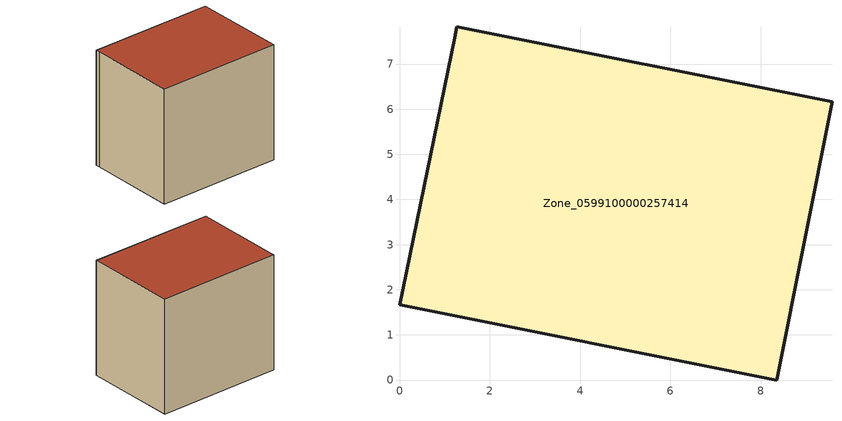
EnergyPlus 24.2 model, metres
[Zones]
Zone_0599100000257414
 floor ground (C_G): 1.27,7.82 9.58,6.16 8.35,0 0,1.67 1.23,7.58 z0
 wall outside (C_F): 8.35,0 9.58,6.16 1.27,7.82 1.23,7.58 0,1.67 8.35,0 z0:7.77
 roof outside (C_R): 9.58,6.16 1.27,7.82 1.23,7.58 0,1.67 8.35,0 z7.77
[BUILDING]
Pand.0599100000257414: North Axis=0; Terrain=City; Loads Convergence Tolerance Value=0.04; Temperature Convergence Tolerance Value=0.4; Solar Distribution=FullExterior; Maximum Number of Warmup Days=25; Minimum Number of Warmup Days=1
[Site:Location]
Rotterdam.The.Hague.AP_ZH_NLD Design_Conditions: Latitude=51.96; Longitude=4.45; Time Zone=1; Elevation=-4.5
[SITE:GROUNDTEMPERATURE:BUILDINGSURFACE]
18, 18, 18, 18, 18, 18, 18, 18, 18, 18, 18, 18
[MATERIAL] Thermal Absorptance=0.9; Solar Absorptance=0.7; Visible Absorptance=0.7
Name | Roughness | Thickness | Conductivity | Density | Specific Heat
G.TC.1965-1974 | MediumSmooth | 0.15 | 0.882353 | 540 | 1210
F.TC.1965-1974 | Rough | 0.3 | 0.697674 | 1920 | 840
R.TC.1965-1974 | MediumRough | 0.2 | 0.232558 | 1500 | 1000
[CONSTRUCTION]
C_G: G.TC.1965-1974
C_F: F.TC.1965-1974
C_R: R.TC.1965-1974
[ZONE]
Zone_0599100000257414: Type=1; Multiplier=1; Ceiling Height=Autocalculate; Volume=Autocalculate; Floor Area=autocalculate; Part of Total Floor Area=Yes
[ZONEINFILTRATION:DESIGNFLOWRATE]
Infil_Zone_0599100000257414: Zone or ZoneList or Space or SpaceList=Zone_0599100000257414; Schedule=AlwaysOn; Design Flow Rate Calculation Method=Flow/Area; Flow Rate per Floor Area=0.003; Constant Term Coefficient=1; Temperature Term Coefficient=0; Velocity Term Coefficient=0; Velocity Squared Term Coefficient=0
[HVACTEMPLATE:ZONE:IDEALLOADSAIRSYSTEM]
Zone_0599100000257414: Maximum Heating Supply Air Temperature=50; Minimum Cooling Supply Air Temperature=13; Maximum Heating Supply Air Humidity Ratio=0.0156; Minimum Cooling Supply Air Humidity Ratio=0.0077; Heating Limit=NoLimit; Cooling Limit=NoLimit; Dehumidification Control Type=ConstantSensibleHeatRatio; Cooling Sensible Heat Ratio=0.7; Dehumidification Setpoint=60; Humidification Control Type=None; Humidification Setpoint=30; Outdoor Air Method=None; Outdoor Air Flow Rate per Person=0.00944; Outdoor Air Flow Rate per Zone Floor Area=0; Outdoor Air Flow Rate per Zone=0; Demand Controlled Ventilation Type=None; Outdoor Air Economizer Type=NoEconomizer; Heat Recovery Type=None; Sensible Heat Recovery Effectiveness=0.7; Latent Heat Recovery Effectiveness=0.65
[ZONECONTROL:THERMOSTAT]
ThermostatControl_Zone_0599100000257414: Zone or ZoneList=Zone_0599100000257414; Control Type Schedule=DualSetpointControlType; Control 1=Thermostat_Zone_0599100000257414; Temperature Difference Between Cutout And Setpoint=0
[THERMOSTATSETPOINT:DUALSETPOINT]
Thermostat_Zone_0599100000257414: Heating Setpoint Temperature Schedule=HeatingSetpoint_Zone_0599100000257414; Cooling Setpoint Temperature Schedule=CoolingSetpoint_Zone_0599100000257414
[SCHEDULE:COMPACT]
HeatingSetpoint_Zone_0599100000257414: Through: 12/31, For: AllDays, Until: 24:00, 21
CoolingSetpoint_Zone_0599100000257414: Through: 12/31, For: AllDays, Until: 24:00, 24
DualSetpointControlType: Through: 12/31, For: AllDays, Until: 24:00, 4
AlwaysOn: Through: 12/31, For: AllDays, Until: 24:00, 1
